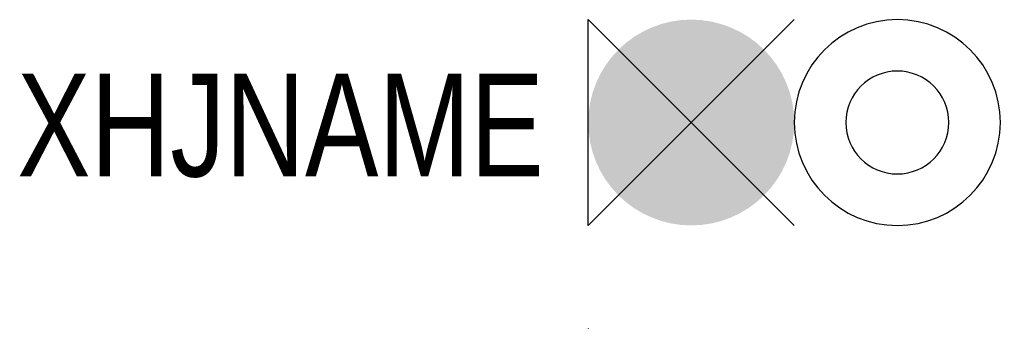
# Model space of a CAD drawing. Header units: millimetres. Extents: x -11 to 8, y 0 to 6.
import ezdxf
from ezdxf.enums import TextEntityAlignment as Align

# ---------------------------------------------------------------- set-up
doc = ezdxf.new("R2010")
doc.units = ezdxf.units.MM
doc.header["$MEASUREMENT"] = 0

msp = doc.modelspace()

# ---------------------------------------------------------------- linework, layer by layer
msp.add_line((0, 0.001), (0, -0.001))
at = {"color": 7}
msp.add_lwpolyline([(0, 2), (0, 6)], dxfattribs=at)
at = {"color": 1}
for points in [[(0, 6), (4, 2)], [(0, 2), (4, 6)]]:
    msp.add_lwpolyline(points, dxfattribs=at)
at = {"color": 1, "const_width": 2}
msp.add_lwpolyline([(1, 4, 1), (3, 4, 1)], format="xyb", close=True, dxfattribs=at)
at = {"color": 7}
for points in [[(4, 4, 1), (8, 4, 1)], [(5, 4, 1), (7, 4, 1)]]:
    msp.add_lwpolyline(points, format="xyb", close=True, dxfattribs=at)

# ---------------------------------------------------------------- texts
at = {"width": 0.8}
msp.add_attdef('XHJNAME', text='D1', height=2, dxfattribs=at).set_placement((-0.86, 2.951), align=Align.RIGHT)

doc.saveas('drawing.dxf')
